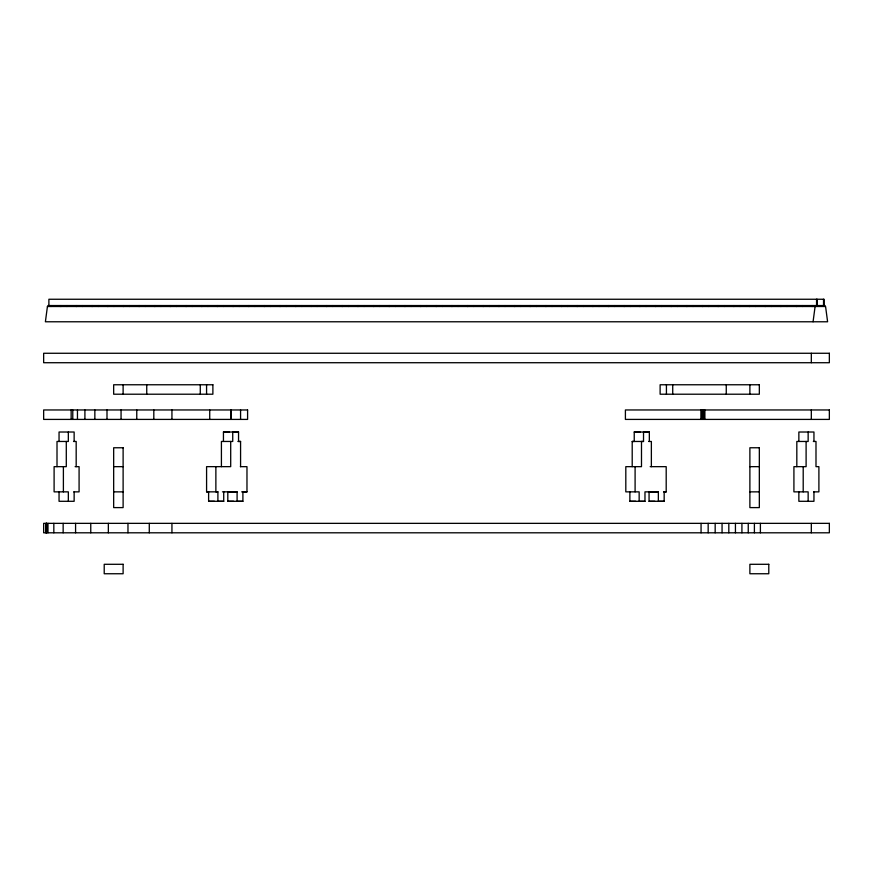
<?xml version="1.0" encoding="UTF-8"?>
<svg xmlns="http://www.w3.org/2000/svg" width="873" height="873" viewBox="0 0 873 873"><rect width="100%" height="100%" fill="white"/><g stroke="black" fill="none" stroke-linecap="round" stroke-linejoin="round"><path stroke-width="1.31" d="M214.431 501.298L208.614 501.298L208.614 491.848L206.585 491.848L206.585 466.651L230.701 466.651L230.701 441.465M215.871 466.651L215.871 491.848L217.901 491.848L217.901 501.298L223.717 501.298L223.717 491.848M221.415 466.651L221.415 441.465L232.731 441.454L232.731 432.015L238.547 432.015L238.547 441.465L240.577 441.465L240.577 466.662M233.615 501.298L227.809 501.298L227.809 491.859L237.096 491.859L237.096 501.298L242.901 501.298L242.901 491.859L246.972 491.859L246.972 466.662L240.348 466.662M650.167 466.662L666.197 466.662L666.197 491.859L664.167 491.859L664.167 501.298L658.351 501.298L658.351 491.859L644.972 491.859L644.972 501.309L629.87 501.309L629.88 491.859M649.337 441.465L649.337 432.015L634.235 432.015L634.235 441.465L632.205 441.465L632.205 466.662M813.069 321.777L815.098 306.499M223.444 441.454L223.444 432.015L238.547 432.015M223.444 432.015L229.261 432.015M634.235 432.015L640.051 432.015M649.337 432.015L643.521 432.015L643.521 441.465L641.491 441.465L641.491 466.662L625.81 466.662L625.81 491.859L639.156 491.859L639.156 501.309L644.972 501.309M73.528 441.465L76.18 441.465L76.18 466.662M237.925 441.465L240.577 441.465M632.205 441.465L643.521 441.465M648.715 441.465L651.367 441.465L651.367 466.662M813.341 441.465L815.993 441.465L815.993 466.662L818.896 466.662L818.896 491.859L813.592 491.859M75.111 466.662L79.083 466.662L79.083 491.859L73.779 491.859M113.665 466.662L123.115 466.662M749.885 466.662L759.335 466.662M113.665 491.859L123.115 491.859M206.585 491.848L217.901 491.848M241.668 491.859L246.972 491.859M658.351 491.859L649.065 491.859L649.065 501.298L664.167 501.298M663.545 491.859L666.197 491.859M749.885 491.859L759.335 491.859M222.451 491.848L237.096 491.859M208.614 501.298L223.717 501.298M227.809 501.298L242.901 501.298M629.87 501.309L635.686 501.309M649.065 501.298L654.881 501.298M824.985 306.499L824.985 305.55L48.015 305.55L48.015 306.499M824.112 305.55L824.112 299.253L48.888 299.253L48.888 305.55M823.534 299.253L823.534 305.55M817.139 299.253L817.139 305.55M816.561 299.253L816.561 305.55M815.688 305.55L815.688 306.499M813.952 441.465L813.952 432.015L798.86 432.015L798.86 441.465M813.952 491.859L813.952 501.298L798.86 501.298L798.86 491.859M812.741 305.55L812.741 306.499M811.955 305.55L811.955 306.499M811.323 353.27L811.323 362.721M811.323 409.961L811.323 419.411M811.323 523.353L811.323 532.803M808.147 432.015L808.147 441.465L796.82 441.465L796.82 466.662M808.147 501.298L808.147 491.859L793.917 491.859L793.917 466.662L806.106 466.662L806.106 441.465M803.204 466.662L803.204 491.859M802.647 305.55L802.647 306.499M796.765 305.55L796.765 306.499M796.296 305.55L796.296 306.499M786.988 305.55L786.988 306.499M781.106 305.55L781.106 306.499M780.626 305.55L780.626 306.499M771.328 305.55L771.328 306.499M765.446 305.55L765.446 306.499M764.966 305.55L764.966 306.499M760.394 523.353L760.394 532.803M755.658 305.55L755.658 306.499M754.403 523.353L754.403 532.803M749.885 384.764L749.885 394.214M749.787 305.55L749.787 306.499M749.307 305.55L749.307 306.499M748.248 523.353L748.248 532.803M741.919 523.353L741.919 532.803M739.998 305.55L739.998 306.499M735.437 523.353L735.437 532.803M734.117 305.55L734.117 306.499M733.636 305.55L733.636 306.499M728.813 523.353L728.813 532.803M726.26 384.764L726.26 394.214M724.339 305.55L724.339 306.499M722.058 523.353L722.058 532.803M718.457 305.55L718.457 306.499M717.977 305.55L717.977 306.499M715.173 523.353L715.173 532.803M708.669 305.55L708.669 306.499M708.167 523.353L708.167 532.803M704.827 409.961L704.827 419.411M704.402 409.961L704.402 419.411M703.987 409.961L703.987 419.411M703.573 409.961L703.573 419.411M703.158 409.961L703.158 419.411M702.798 305.55L702.798 306.499M702.743 409.961L702.743 419.411M702.318 305.55L702.318 306.499M702.329 409.961L702.329 419.411M701.903 409.961L701.903 419.411M701.488 409.961L701.488 419.411M701.074 409.961L701.074 419.411M701.063 523.353L701.063 532.803M693.009 305.55L693.009 306.499M687.127 305.55L687.127 306.499M686.647 305.55L686.647 306.499M677.35 305.55L677.35 306.499M672.723 384.764L672.723 394.214M671.468 305.55L671.468 306.499M670.988 305.55L670.988 306.499M666.426 384.764L666.426 394.214M661.69 305.55L661.69 306.499M655.809 305.55L655.809 306.499M655.328 305.55L655.328 306.499M646.02 305.55L646.02 306.499M640.138 305.55L640.138 306.499M639.669 305.55L639.669 306.499M635.097 466.662L635.097 491.859M630.361 305.55L630.361 306.499M624.479 305.55L624.479 306.499M623.999 305.55L623.999 306.499M614.701 305.55L614.701 306.499M608.819 305.55L608.819 306.499M608.339 305.55L608.339 306.499M599.031 305.55L599.031 306.499M593.149 305.55L593.149 306.499M592.68 305.55L592.68 306.499M583.371 305.55L583.371 306.499M577.49 305.55L577.49 306.499M577.009 305.55L577.009 306.499M567.712 305.55L567.712 306.499M561.83 305.55L561.83 306.499M561.35 305.55L561.35 306.499M552.042 305.55L552.042 306.499M546.16 305.55L546.16 306.499M545.69 305.55L545.69 306.499M536.382 305.55L536.382 306.499M530.5 305.55L530.5 306.499M530.02 305.55L530.02 306.499M520.723 305.55L520.723 306.499M514.841 305.55L514.841 306.499M514.361 305.55L514.361 306.499M505.052 305.55L505.052 306.499M499.17 305.55L499.17 306.499M498.701 305.55L498.701 306.499M489.393 305.55L489.393 306.499M483.511 305.55L483.511 306.499M483.031 305.55L483.031 306.499M473.733 305.55L473.733 306.499M467.852 305.55L467.852 306.499M467.371 305.55L467.371 306.499M458.063 305.55L458.063 306.499M452.181 305.55L452.181 306.499M451.712 305.55L451.712 306.499M442.404 305.55L442.404 306.499M436.522 305.55L436.522 306.499M436.042 305.55L436.042 306.499M426.744 305.55L426.744 306.499M420.862 305.55L420.862 306.499M420.382 305.55L420.382 306.499M411.074 305.55L411.074 306.499M405.192 305.55L405.192 306.499M404.723 305.55L404.723 306.499M395.414 305.55L395.414 306.499M389.533 305.55L389.533 306.499M389.052 305.55L389.052 306.499M379.755 305.55L379.755 306.499M373.873 305.55L373.873 306.499M373.393 305.55L373.393 306.499M364.085 305.55L364.085 306.499M358.203 305.55L358.203 306.499M357.734 305.55L357.734 306.499M348.425 305.55L348.425 306.499M342.543 305.55L342.543 306.499M342.063 305.55L342.063 306.499M332.766 305.55L332.766 306.499M326.884 305.55L326.884 306.499M326.404 305.55L326.404 306.499M317.095 305.55L317.095 306.499M311.17 305.55L311.214 306.499M301.872 305.55L301.872 306.499M295.991 305.55L295.991 306.499M295.511 305.55L295.511 306.499M286.202 305.55L286.202 306.499M280.32 305.55L280.32 306.499M279.851 305.55L279.851 306.499M270.543 305.55L270.543 306.499M264.661 305.55L264.661 306.499M264.181 305.55L264.181 306.499M254.883 305.55L254.883 306.499M249.001 305.55L249.001 306.499M248.521 305.55L248.521 306.499M240.577 409.961L240.577 419.411M239.213 305.55L239.213 306.499M233.331 305.55L233.331 306.499M232.862 305.55L232.862 306.499M231.29 409.961L231.29 419.411M230.69 409.961L230.69 419.411M223.553 305.55L223.553 306.499M217.672 305.55L217.672 306.499M217.191 305.55L217.191 306.499M209.727 409.961L209.727 419.411M207.894 305.55L207.894 306.499M206.574 384.764L206.574 394.214M202.012 305.55L202.012 306.499M201.532 305.55L201.532 306.499M200.277 384.764L200.277 394.214M192.224 305.55L192.224 306.499M186.342 305.55L186.342 306.499M185.873 305.55L185.873 306.499M176.564 305.55L176.564 306.499M171.937 409.961L171.937 419.411M171.937 523.353L171.937 532.803M170.682 305.55L170.682 306.499M170.202 305.55L170.202 306.499M160.905 305.55L160.905 306.499M155.023 305.55L155.023 306.499M154.543 305.55L154.543 306.499M153.812 409.961L153.812 419.411M149.283 523.353L149.283 532.803M146.74 384.764L146.74 394.214M145.234 305.55L145.234 306.499M139.364 305.55L139.364 306.499M138.883 305.55L138.883 306.499M136.766 409.961L136.766 419.411M129.575 305.55L129.575 306.499M127.971 523.353L127.971 532.803M123.693 305.55L123.693 306.499M123.213 305.55L123.213 306.499M123.115 384.764L123.115 394.214M121.063 409.961L121.063 419.411M113.916 305.55L113.916 306.499M108.35 523.353L108.35 532.803M108.034 305.55L108.034 306.499M107.554 305.55L107.554 306.499M106.997 409.961L106.997 419.411M98.245 305.55L98.245 306.499M94.851 409.961L94.851 419.411M92.374 305.55L92.374 306.499M91.894 305.55L91.894 306.499M90.759 523.353L90.759 532.803M84.91 409.961L84.91 419.411M82.586 305.55L82.586 306.499M77.457 409.961L77.457 419.411M76.704 305.55L76.704 306.499M76.224 305.55L76.224 306.499M75.58 523.353L75.58 532.803M74.14 441.465L74.14 432.015L59.048 432.015L59.048 441.465M74.14 491.859L74.14 501.298L59.048 501.298L59.048 491.859M72.775 409.961L72.775 419.411M71.15 409.961L71.15 419.411M68.334 432.015L68.334 441.465L57.007 441.465L57.007 466.662M68.334 501.298L68.334 491.859L54.104 491.859L54.104 466.662L66.293 466.662L66.293 441.465M66.926 305.55L66.926 306.499M63.391 466.662L63.391 491.859M63.151 523.353L63.151 532.803M61.045 305.55L61.045 306.499M60.259 305.55L60.259 306.499M53.831 523.353L53.831 532.803M50.95 305.55L50.95 306.499M47.982 523.353L47.982 532.803M46.651 523.353L46.651 532.803M46.4 523.353L46.4 532.803M46.204 523.353L46.204 532.803M46.062 523.353L45.953 532.803M47.426 306.499L45.396 321.777L827.604 321.777L825.574 306.499L47.426 306.499M829.35 353.27L43.65 353.27L43.65 362.721L829.35 362.721L829.35 353.27M212.881 384.764L113.665 384.764L113.665 394.214L212.881 394.214L212.881 384.764M759.335 384.764L660.119 384.764L660.119 394.214L759.335 394.214L759.335 384.764M247.594 409.961L43.65 409.961L43.65 419.411L247.594 419.411L247.594 409.961M829.35 409.961L625.406 409.961L625.406 419.411L829.35 419.411L829.35 409.961M123.115 447.762L113.665 447.762L113.665 507.606L123.115 507.606L123.115 447.762M759.335 447.762L749.885 447.762L749.885 507.606L759.335 507.606L759.335 447.762M829.35 523.353L43.65 523.353L43.65 532.803L829.35 532.803L829.35 523.353M123.115 564.296L104.214 564.296L104.214 573.747L123.115 573.747L123.115 564.296M768.786 564.296L749.885 564.296L749.885 573.747L768.786 573.747L768.786 564.296"/></g></svg>
